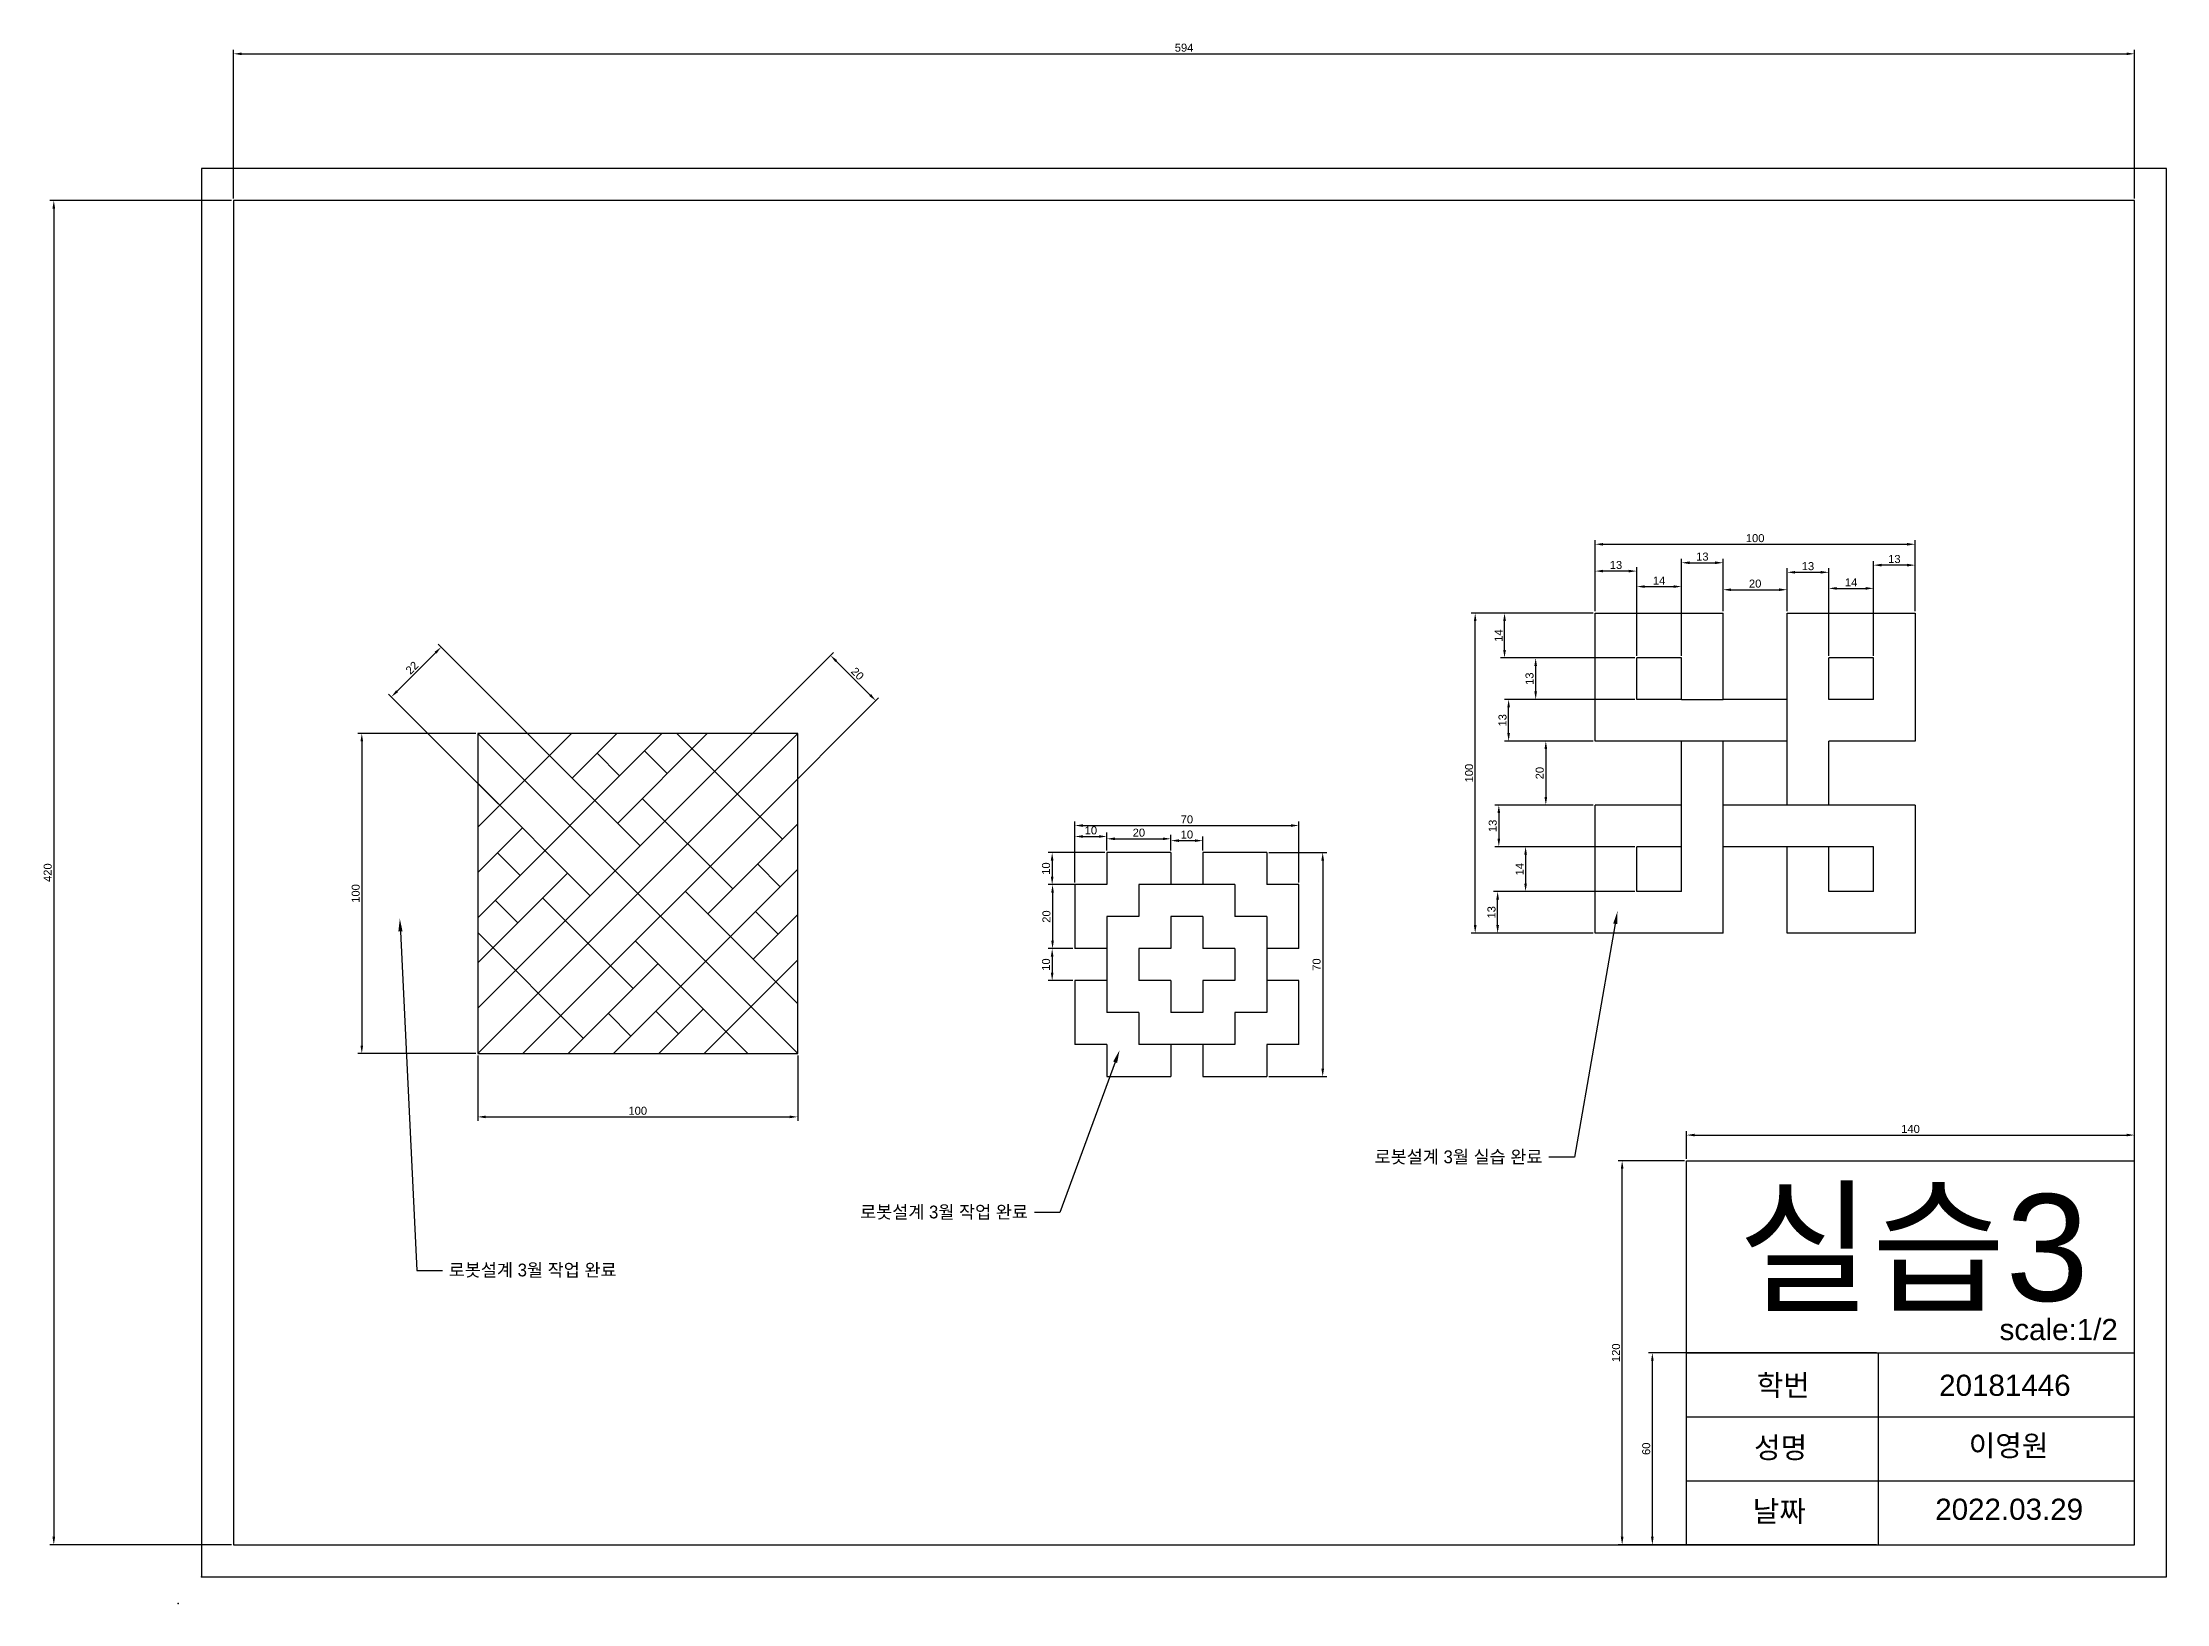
# Model space of a CAD drawing. Header units: millimetres. Extents: x -46 to 1889, y -5 to 483.
# Drawn here: x -46 to 618, y -5 to 483 of the extents above; entities that cross this region are included whole.
import ezdxf
from ezdxf import colors
from ezdxf.entities.mleader import LeaderData, LeaderLine
from ezdxf.math import Vec2, Vec3

# ---------------------------------------------------------------- set-up
doc = ezdxf.new("R2010")
doc.units = ezdxf.units.MM
doc.styles.get("Standard").update_dxf_attribs({"font": 'arial.ttf'})
doc.dimstyles.new('ISO-25', dxfattribs={"dimtxt": 2.5, "dimasz": 2.5, "dimexe": 1.25, "dimexo": 0.625, "dimtad": 1, "dimtxsty": 'Standard', "dimcen": 2.5, "dimadec": 0, "dimazin": 0, "dimtfac": 1, "dimtmove": 0, "dimatfit": 3, "dimfxl": 1, "dimarcsym": 0})

# ---------------------------------------------------------------- blocks, each defined once
blk = doc.blocks.new('*D1')
at = {"color": 0, "lineweight": -2, "transparency": 16777216}
for p, q in [((439.28, 305.41), (439.28, 327.54)), ((441.78, 326.29), (536.78, 326.29)), ((539.28, 305.41), (539.28, 327.54))]:
    blk.add_line(p, q, dxfattribs=at)
at = {"color": 0, "transparency": 16777216}
for points in [[(441.78, 326.7), (441.78, 325.87), (439.28, 326.29)], [(536.78, 326.7), (536.78, 325.87), (539.28, 326.29)]]:
    blk.add_solid(points, dxfattribs=at)
at = {"layer": 'Defpoints', "color": 0, "transparency": 16777216}
for p in [(539.28, 326.29), (439.28, 304.79), (539.28, 304.79)]:
    blk.add_point(p, dxfattribs=at)
at = {"color": 0, "transparency": 16777216, "insert": (489.28, 328.19), "char_height": 2.5, "attachment_point": 5}
blk.add_mtext('100', dxfattribs=at)
blk = doc.blocks.new('*D2')
at = {"color": 0, "lineweight": -2, "transparency": 16777216}
for p, q in [((479.28, 305.41), (479.28, 313.34)), ((481.78, 312.09), (496.78, 312.09)), ((499.28, 305.41), (499.28, 313.34))]:
    blk.add_line(p, q, dxfattribs=at)
at = {"color": 0, "transparency": 16777216}
for points in [[(481.78, 312.5), (481.78, 311.67), (479.28, 312.09)], [(496.78, 312.5), (496.78, 311.67), (499.28, 312.09)]]:
    blk.add_solid(points, dxfattribs=at)
at = {"layer": 'Defpoints', "color": 0, "transparency": 16777216}
for p in [(499.28, 312.09), (479.28, 304.79), (499.28, 304.79)]:
    blk.add_point(p, dxfattribs=at)
at = {"color": 0, "transparency": 16777216, "insert": (489.28, 313.99), "char_height": 2.5, "attachment_point": 5}
blk.add_mtext('20', dxfattribs=at)
blk = doc.blocks.new('*D3')
at = {"color": 0, "lineweight": -2, "transparency": 16777216}
for p, q in [((438.66, 304.79), (400.55, 304.79)), ((401.8, 207.29), (401.8, 302.29)), ((438.66, 204.79), (400.55, 204.79))]:
    blk.add_line(p, q, dxfattribs=at)
at = {"color": 0, "transparency": 16777216}
for points in [[(401.39, 302.29), (402.22, 302.29), (401.8, 304.79)], [(401.39, 207.29), (402.22, 207.29), (401.8, 204.79)]]:
    blk.add_solid(points, dxfattribs=at)
at = {"layer": 'Defpoints', "color": 0, "transparency": 16777216}
for p in [(401.8, 304.79), (439.28, 304.79), (439.28, 204.79)]:
    blk.add_point(p, dxfattribs=at)
at = {"color": 0, "transparency": 16777216, "insert": (399.9, 254.79), "char_height": 2.5, "attachment_point": 5, "rotation": 90}
blk.add_mtext('100', dxfattribs=at)
blk = doc.blocks.new('*D4')
at = {"color": 0, "lineweight": -2, "transparency": 16777216}
for p, q in [((438.66, 304.79), (409.72, 304.79)), ((410.97, 293.29), (410.97, 302.29)), ((451.66, 290.79), (409.72, 290.79))]:
    blk.add_line(p, q, dxfattribs=at)
at = {"color": 0, "transparency": 16777216}
for points in [[(410.56, 302.29), (411.39, 302.29), (410.97, 304.79)], [(410.56, 293.29), (411.39, 293.29), (410.97, 290.79)]]:
    blk.add_solid(points, dxfattribs=at)
at = {"layer": 'Defpoints', "color": 0, "transparency": 16777216}
for p in [(410.97, 304.79), (439.28, 304.79), (452.28, 290.79)]:
    blk.add_point(p, dxfattribs=at)
at = {"color": 0, "transparency": 16777216, "insert": (409.09, 297.79), "char_height": 2.5, "attachment_point": 5, "rotation": 90}
blk.add_mtext('14', dxfattribs=at)
blk = doc.blocks.new('*D5')
at = {"color": 0, "lineweight": -2, "transparency": 16777216}
for p, q in [((451.66, 290.79), (419.45, 290.79)), ((420.7, 280.29), (420.7, 288.29)), ((451.66, 277.79), (419.45, 277.79))]:
    blk.add_line(p, q, dxfattribs=at)
at = {"color": 0, "transparency": 16777216}
for points in [[(420.28, 288.29), (421.11, 288.29), (420.7, 290.79)], [(420.28, 280.29), (421.11, 280.29), (420.7, 277.79)]]:
    blk.add_solid(points, dxfattribs=at)
at = {"layer": 'Defpoints', "color": 0, "transparency": 16777216}
for p in [(420.7, 290.79), (452.28, 290.79), (452.28, 277.79)]:
    blk.add_point(p, dxfattribs=at)
at = {"color": 0, "transparency": 16777216, "insert": (418.79, 284.29), "char_height": 2.5, "attachment_point": 5, "rotation": 90}
blk.add_mtext('13', dxfattribs=at)
blk = doc.blocks.new('*D6')
at = {"color": 0, "lineweight": -2, "transparency": 16777216}
for p, q in [((451.66, 277.79), (411, 277.79)), ((412.25, 267.29), (412.25, 275.29)), ((438.66, 264.79), (411, 264.79))]:
    blk.add_line(p, q, dxfattribs=at)
at = {"color": 0, "transparency": 16777216}
for points in [[(411.83, 275.29), (412.66, 275.29), (412.25, 277.79)], [(411.83, 267.29), (412.66, 267.29), (412.25, 264.79)]]:
    blk.add_solid(points, dxfattribs=at)
at = {"layer": 'Defpoints', "color": 0, "transparency": 16777216}
for p in [(412.25, 277.79), (452.28, 277.79), (439.28, 264.79)]:
    blk.add_point(p, dxfattribs=at)
at = {"color": 0, "transparency": 16777216, "insert": (410.35, 271.29), "char_height": 2.5, "attachment_point": 5, "rotation": 90}
blk.add_mtext('13', dxfattribs=at)
blk = doc.blocks.new('*D7')
at = {"color": 0, "lineweight": -2, "transparency": 16777216}
for p, q in [((438.66, 264.79), (422.62, 264.79)), ((423.87, 262.29), (423.87, 247.29)), ((438.66, 244.79), (422.62, 244.79))]:
    blk.add_line(p, q, dxfattribs=at)
at = {"color": 0, "transparency": 16777216}
for points in [[(423.46, 262.29), (424.29, 262.29), (423.87, 264.79)], [(423.46, 247.29), (424.29, 247.29), (423.87, 244.79)]]:
    blk.add_solid(points, dxfattribs=at)
at = {"layer": 'Defpoints', "color": 0, "transparency": 16777216}
for p in [(439.28, 264.79), (423.87, 244.79), (439.28, 244.79)]:
    blk.add_point(p, dxfattribs=at)
at = {"color": 0, "transparency": 16777216, "insert": (421.97, 254.79), "char_height": 2.5, "attachment_point": 5, "rotation": 90}
blk.add_mtext('20', dxfattribs=at)
blk = doc.blocks.new('*D8')
at = {"color": 0, "lineweight": -2, "transparency": 16777216}
for p, q in [((438.66, 244.79), (407.94, 244.79)), ((409.19, 242.29), (409.19, 234.29)), ((451.66, 231.79), (407.94, 231.79))]:
    blk.add_line(p, q, dxfattribs=at)
at = {"color": 0, "transparency": 16777216}
for points in [[(408.77, 242.29), (409.6, 242.29), (409.19, 244.79)], [(408.77, 234.29), (409.6, 234.29), (409.19, 231.79)]]:
    blk.add_solid(points, dxfattribs=at)
at = {"layer": 'Defpoints', "color": 0, "transparency": 16777216}
for p in [(439.28, 244.79), (409.19, 231.79), (452.28, 231.79)]:
    blk.add_point(p, dxfattribs=at)
at = {"color": 0, "transparency": 16777216, "insert": (407.28, 238.29), "char_height": 2.5, "attachment_point": 5, "rotation": 90}
blk.add_mtext('13', dxfattribs=at)
blk = doc.blocks.new('*D9')
at = {"color": 0, "lineweight": -2, "transparency": 16777216}
for p, q in [((451.66, 231.79), (416.3, 231.79)), ((417.55, 229.29), (417.55, 220.29)), ((451.66, 217.79), (416.3, 217.79))]:
    blk.add_line(p, q, dxfattribs=at)
at = {"color": 0, "transparency": 16777216}
for points in [[(417.14, 229.29), (417.97, 229.29), (417.55, 231.79)], [(417.14, 220.29), (417.97, 220.29), (417.55, 217.79)]]:
    blk.add_solid(points, dxfattribs=at)
at = {"layer": 'Defpoints', "color": 0, "transparency": 16777216}
for p in [(452.28, 231.79), (417.55, 217.79), (452.28, 217.79)]:
    blk.add_point(p, dxfattribs=at)
at = {"color": 0, "transparency": 16777216, "insert": (415.67, 224.79), "char_height": 2.5, "attachment_point": 5, "rotation": 90}
blk.add_mtext('14', dxfattribs=at)
blk = doc.blocks.new('*D10')
at = {"color": 0, "lineweight": -2, "transparency": 16777216}
for p, q in [((438.66, 217.79), (407.56, 217.79)), ((408.81, 207.29), (408.81, 215.29)), ((438.66, 204.79), (407.56, 204.79))]:
    blk.add_line(p, q, dxfattribs=at)
at = {"color": 0, "transparency": 16777216}
for points in [[(408.4, 215.29), (409.23, 215.29), (408.81, 217.79)], [(408.4, 207.29), (409.23, 207.29), (408.81, 204.79)]]:
    blk.add_solid(points, dxfattribs=at)
at = {"layer": 'Defpoints', "color": 0, "transparency": 16777216}
for p in [(408.81, 217.79), (439.28, 217.79), (439.28, 204.79)]:
    blk.add_point(p, dxfattribs=at)
at = {"color": 0, "transparency": 16777216, "insert": (406.91, 211.29), "char_height": 2.5, "attachment_point": 5, "rotation": 90}
blk.add_mtext('13', dxfattribs=at)
blk = doc.blocks.new('*D11')
at = {"color": 0, "lineweight": -2, "transparency": 16777216}
for p, q in [((439.28, 305.41), (439.28, 319.16)), ((452.28, 291.41), (452.28, 319.16)), ((449.78, 317.91), (441.78, 317.91))]:
    blk.add_line(p, q, dxfattribs=at)
at = {"color": 0, "transparency": 16777216}
for points in [[(441.78, 318.32), (441.78, 317.49), (439.28, 317.91)], [(449.78, 318.32), (449.78, 317.49), (452.28, 317.91)]]:
    blk.add_solid(points, dxfattribs=at)
at = {"layer": 'Defpoints', "color": 0, "transparency": 16777216}
for p in [(439.28, 317.91), (439.28, 304.79), (452.28, 290.79)]:
    blk.add_point(p, dxfattribs=at)
at = {"color": 0, "transparency": 16777216, "insert": (445.78, 319.81), "char_height": 2.5, "attachment_point": 5}
blk.add_mtext('13', dxfattribs=at)
blk = doc.blocks.new('*D12')
at = {"color": 0, "lineweight": -2, "transparency": 16777216}
for p, q in [((452.28, 291.41), (452.28, 314.32)), ((454.78, 313.07), (463.78, 313.07)), ((466.28, 291.41), (466.28, 314.32))]:
    blk.add_line(p, q, dxfattribs=at)
at = {"color": 0, "transparency": 16777216}
for points in [[(454.78, 313.48), (454.78, 312.65), (452.28, 313.07)], [(463.78, 313.48), (463.78, 312.65), (466.28, 313.07)]]:
    blk.add_solid(points, dxfattribs=at)
at = {"layer": 'Defpoints', "color": 0, "transparency": 16777216}
for p in [(466.28, 313.07), (452.28, 290.79), (466.28, 290.79)]:
    blk.add_point(p, dxfattribs=at)
at = {"color": 0, "transparency": 16777216, "insert": (459.28, 314.95), "char_height": 2.5, "attachment_point": 5}
blk.add_mtext('14', dxfattribs=at)
blk = doc.blocks.new('*D13')
at = {"color": 0, "lineweight": -2, "transparency": 16777216}
for p, q in [((466.28, 291.41), (466.28, 321.76)), ((468.78, 320.51), (476.78, 320.51)), ((479.28, 305.41), (479.28, 321.76))]:
    blk.add_line(p, q, dxfattribs=at)
at = {"color": 0, "transparency": 16777216}
for points in [[(468.78, 320.93), (468.78, 320.1), (466.28, 320.51)], [(476.78, 320.93), (476.78, 320.1), (479.28, 320.51)]]:
    blk.add_solid(points, dxfattribs=at)
at = {"layer": 'Defpoints', "color": 0, "transparency": 16777216}
for p in [(479.28, 320.51), (479.28, 304.79), (466.28, 290.79)]:
    blk.add_point(p, dxfattribs=at)
at = {"color": 0, "transparency": 16777216, "insert": (472.78, 322.42), "char_height": 2.5, "attachment_point": 5}
blk.add_mtext('13', dxfattribs=at)
blk = doc.blocks.new('*D14')
at = {"color": 0, "lineweight": -2, "transparency": 16777216}
for p, q in [((499.28, 305.41), (499.28, 318.78)), ((512.28, 291.41), (512.28, 318.78)), ((501.78, 317.53), (509.78, 317.53))]:
    blk.add_line(p, q, dxfattribs=at)
at = {"color": 0, "transparency": 16777216}
for points in [[(501.78, 317.95), (501.78, 317.12), (499.28, 317.53)], [(509.78, 317.95), (509.78, 317.12), (512.28, 317.53)]]:
    blk.add_solid(points, dxfattribs=at)
at = {"layer": 'Defpoints', "color": 0, "transparency": 16777216}
for p in [(512.28, 317.53), (499.28, 304.79), (512.28, 290.79)]:
    blk.add_point(p, dxfattribs=at)
at = {"color": 0, "transparency": 16777216, "insert": (505.78, 319.44), "char_height": 2.5, "attachment_point": 5}
blk.add_mtext('13', dxfattribs=at)
blk = doc.blocks.new('*D15')
at = {"color": 0, "lineweight": -2, "transparency": 16777216}
for p, q in [((512.28, 291.41), (512.28, 313.76)), ((514.78, 312.51), (523.78, 312.51)), ((526.28, 291.41), (526.28, 313.76))]:
    blk.add_line(p, q, dxfattribs=at)
at = {"color": 0, "transparency": 16777216}
for points in [[(514.78, 312.93), (514.78, 312.09), (512.28, 312.51)], [(523.78, 312.93), (523.78, 312.09), (526.28, 312.51)]]:
    blk.add_solid(points, dxfattribs=at)
at = {"layer": 'Defpoints', "color": 0, "transparency": 16777216}
for p in [(526.28, 312.51), (512.28, 290.79), (526.28, 290.79)]:
    blk.add_point(p, dxfattribs=at)
at = {"color": 0, "transparency": 16777216, "insert": (519.28, 314.39), "char_height": 2.5, "attachment_point": 5}
blk.add_mtext('14', dxfattribs=at)
blk = doc.blocks.new('*D16')
at = {"color": 0, "lineweight": -2, "transparency": 16777216}
for p, q in [((526.28, 291.41), (526.28, 321.02)), ((536.78, 319.77), (528.78, 319.77)), ((539.28, 305.41), (539.28, 321.02))]:
    blk.add_line(p, q, dxfattribs=at)
at = {"color": 0, "transparency": 16777216}
for points in [[(528.78, 320.18), (528.78, 319.35), (526.28, 319.77)], [(536.78, 320.18), (536.78, 319.35), (539.28, 319.77)]]:
    blk.add_solid(points, dxfattribs=at)
at = {"layer": 'Defpoints', "color": 0, "transparency": 16777216}
for p in [(526.28, 319.77), (539.28, 304.79), (526.28, 290.79)]:
    blk.add_point(p, dxfattribs=at)
at = {"color": 0, "transparency": 16777216, "insert": (532.78, 321.67), "char_height": 2.5, "attachment_point": 5}
blk.add_mtext('13', dxfattribs=at)
blk = doc.blocks.new('*D17')
at = {"color": 0, "lineweight": -2, "transparency": 16777216}
for p, q in [((64.9, 280.37), (76.92, 292.39)), ((112.1, 260.75), (77.8, 295.05)), ((96.54, 245.2), (62.25, 279.49))]:
    blk.add_line(p, q, dxfattribs=at)
at = {"color": 0, "transparency": 16777216}
for points in [[(76.63, 292.69), (77.21, 292.1), (78.69, 294.16)], [(64.6, 280.67), (65.19, 280.08), (63.13, 278.61)]]:
    blk.add_solid(points, dxfattribs=at)
at = {"layer": 'Defpoints', "color": 0, "transparency": 16777216}
for p in [(78.69, 294.16), (112.54, 260.31), (96.98, 244.75)]:
    blk.add_point(p, dxfattribs=at)
at = {"color": 0, "transparency": 16777216, "insert": (69.58, 287.71), "char_height": 2.5, "attachment_point": 5, "rotation": 45}
blk.add_mtext('22', dxfattribs=at)
blk = doc.blocks.new('*D18')
at = {"color": 0, "lineweight": -2, "transparency": 16777216}
for p, q in [((89.49, 267.18), (52.64, 267.18)), ((53.89, 264.68), (53.89, 169.68)), ((89.49, 167.18), (52.64, 167.18))]:
    blk.add_line(p, q, dxfattribs=at)
at = {"color": 0, "transparency": 16777216}
for points in [[(53.48, 264.68), (54.31, 264.68), (53.89, 267.18)], [(53.48, 169.68), (54.31, 169.68), (53.89, 167.18)]]:
    blk.add_solid(points, dxfattribs=at)
at = {"layer": 'Defpoints', "color": 0, "transparency": 16777216}
for p in [(90.12, 267.18), (53.89, 167.18), (90.12, 167.18)]:
    blk.add_point(p, dxfattribs=at)
at = {"color": 0, "transparency": 16777216, "insert": (51.99, 217.18), "char_height": 2.5, "attachment_point": 5, "rotation": 90}
blk.add_mtext('100', dxfattribs=at)
blk = doc.blocks.new('*D19')
at = {"color": 0, "lineweight": -2, "transparency": 16777216}
for p, q in [((164.6, 255.8), (201.25, 292.45)), ((202.13, 289.8), (212.74, 279.19)), ((178.74, 241.66), (215.39, 278.31))]:
    blk.add_line(p, q, dxfattribs=at)
at = {"color": 0, "transparency": 16777216}
for points in [[(202.42, 290.09), (201.83, 289.5), (200.36, 291.57)], [(213.03, 279.49), (212.44, 278.9), (214.5, 277.42)]]:
    blk.add_solid(points, dxfattribs=at)
at = {"layer": 'Defpoints', "color": 0, "transparency": 16777216}
for p in [(214.5, 277.42), (164.16, 255.36), (178.3, 241.22)]:
    blk.add_point(p, dxfattribs=at)
at = {"color": 0, "transparency": 16777216, "insert": (208.78, 285.84), "char_height": 2.5, "attachment_point": 5, "rotation": 315}
blk.add_mtext('20', dxfattribs=at)
blk = doc.blocks.new('*D20')
at = {"color": 0, "lineweight": -2, "transparency": 16777216}
for p, q in [((90.12, 166.55), (90.12, 146.13)), ((190.12, 166.55), (190.12, 146.13)), ((92.62, 147.38), (187.62, 147.38))]:
    blk.add_line(p, q, dxfattribs=at)
at = {"color": 0, "transparency": 16777216}
for points in [[(92.62, 147.79), (92.62, 146.96), (90.12, 147.38)], [(187.62, 147.79), (187.62, 146.96), (190.12, 147.38)]]:
    blk.add_solid(points, dxfattribs=at)
at = {"layer": 'Defpoints', "color": 0, "transparency": 16777216}
for p in [(90.12, 167.18), (190.12, 167.18), (190.12, 147.38)]:
    blk.add_point(p, dxfattribs=at)
at = {"color": 0, "transparency": 16777216, "insert": (140.12, 149.28), "char_height": 2.5, "attachment_point": 5}
blk.add_mtext('100', dxfattribs=at)
blk = doc.blocks.new('*D21')
at = {"color": 0, "lineweight": -2, "transparency": 16777216}
for p, q in [((276.71, 220.58), (276.71, 239.66)), ((346.71, 220.58), (346.71, 239.66)), ((279.21, 238.41), (344.21, 238.41))]:
    blk.add_line(p, q, dxfattribs=at)
at = {"color": 0, "transparency": 16777216}
for points in [[(279.21, 238.82), (279.21, 237.99), (276.71, 238.41)], [(344.21, 238.82), (344.21, 237.99), (346.71, 238.41)]]:
    blk.add_solid(points, dxfattribs=at)
at = {"layer": 'Defpoints', "color": 0, "transparency": 16777216}
for p in [(346.71, 238.41), (276.71, 219.96), (346.71, 219.96)]:
    blk.add_point(p, dxfattribs=at)
at = {"color": 0, "transparency": 16777216, "insert": (311.71, 240.31), "char_height": 2.5, "attachment_point": 5}
blk.add_mtext('70', dxfattribs=at)
blk = doc.blocks.new('*D22')
at = {"color": 0, "lineweight": -2, "transparency": 16777216}
for p, q in [((306.71, 230.58), (306.71, 234.94)), ((309.21, 233.69), (314.21, 233.69)), ((316.71, 230.58), (316.71, 234.94))]:
    blk.add_line(p, q, dxfattribs=at)
at = {"color": 0, "transparency": 16777216}
for points in [[(309.21, 234.11), (309.21, 233.27), (306.71, 233.69)], [(314.21, 234.11), (314.21, 233.27), (316.71, 233.69)]]:
    blk.add_solid(points, dxfattribs=at)
at = {"layer": 'Defpoints', "color": 0, "transparency": 16777216}
for p in [(316.71, 233.69), (306.71, 229.96), (316.71, 229.96)]:
    blk.add_point(p, dxfattribs=at)
at = {"color": 0, "transparency": 16777216, "insert": (311.71, 235.59), "char_height": 2.5, "attachment_point": 5}
blk.add_mtext('10', dxfattribs=at)
blk = doc.blocks.new('*D23')
at = {"color": 0, "lineweight": -2, "transparency": 16777216}
for p, q in [((276.71, 220.58), (276.71, 236.24)), ((279.21, 234.99), (284.21, 234.99)), ((286.71, 230.58), (286.71, 236.24))]:
    blk.add_line(p, q, dxfattribs=at)
at = {"color": 0, "transparency": 16777216}
for points in [[(279.21, 235.4), (279.21, 234.57), (276.71, 234.99)], [(284.21, 235.4), (284.21, 234.57), (286.71, 234.99)]]:
    blk.add_solid(points, dxfattribs=at)
at = {"layer": 'Defpoints', "color": 0, "transparency": 16777216}
for p in [(286.71, 234.99), (286.71, 229.96), (276.71, 219.96)]:
    blk.add_point(p, dxfattribs=at)
at = {"color": 0, "transparency": 16777216, "insert": (281.71, 236.89), "char_height": 2.5, "attachment_point": 5}
blk.add_mtext('10', dxfattribs=at)
blk = doc.blocks.new('*D24')
at = {"color": 0, "lineweight": -2, "transparency": 16777216}
for p, q in [((286.71, 230.58), (286.71, 235.52)), ((289.21, 234.27), (304.21, 234.27)), ((306.71, 230.58), (306.71, 235.52))]:
    blk.add_line(p, q, dxfattribs=at)
at = {"color": 0, "transparency": 16777216}
for points in [[(289.21, 234.68), (289.21, 233.85), (286.71, 234.27)], [(304.21, 234.68), (304.21, 233.85), (306.71, 234.27)]]:
    blk.add_solid(points, dxfattribs=at)
at = {"layer": 'Defpoints', "color": 0, "transparency": 16777216}
for p in [(306.71, 234.27), (286.71, 229.96), (306.71, 229.96)]:
    blk.add_point(p, dxfattribs=at)
at = {"color": 0, "transparency": 16777216, "insert": (296.71, 236.17), "char_height": 2.5, "attachment_point": 5}
blk.add_mtext('20', dxfattribs=at)
blk = doc.blocks.new('*D25')
at = {"color": 0, "lineweight": -2, "transparency": 16777216}
for p, q in [((337.34, 229.96), (355.4, 229.96)), ((354.15, 227.46), (354.15, 162.46)), ((337.34, 159.96), (355.4, 159.96))]:
    blk.add_line(p, q, dxfattribs=at)
at = {"color": 0, "transparency": 16777216}
for points in [[(353.73, 227.46), (354.57, 227.46), (354.15, 229.96)], [(353.73, 162.46), (354.57, 162.46), (354.15, 159.96)]]:
    blk.add_solid(points, dxfattribs=at)
at = {"layer": 'Defpoints', "color": 0, "transparency": 16777216}
for p in [(336.71, 229.96), (336.71, 159.96), (354.15, 159.96)]:
    blk.add_point(p, dxfattribs=at)
at = {"color": 0, "transparency": 16777216, "insert": (352.25, 194.96), "char_height": 2.5, "attachment_point": 5, "rotation": 90}
blk.add_mtext('70', dxfattribs=at)
blk = doc.blocks.new('*D26')
at = {"color": 0, "lineweight": -2, "transparency": 16777216}
for p, q in [((286.09, 229.96), (268.36, 229.96)), ((269.61, 227.46), (269.61, 222.46)), ((286.09, 219.96), (268.36, 219.96))]:
    blk.add_line(p, q, dxfattribs=at)
at = {"color": 0, "transparency": 16777216}
for points in [[(269.19, 227.46), (270.03, 227.46), (269.61, 229.96)], [(269.19, 222.46), (270.03, 222.46), (269.61, 219.96)]]:
    blk.add_solid(points, dxfattribs=at)
at = {"layer": 'Defpoints', "color": 0, "transparency": 16777216}
for p in [(286.71, 229.96), (269.61, 219.96), (286.71, 219.96)]:
    blk.add_point(p, dxfattribs=at)
at = {"color": 0, "transparency": 16777216, "insert": (267.71, 224.96), "char_height": 2.5, "attachment_point": 5, "rotation": 90}
blk.add_mtext('10', dxfattribs=at)
blk = doc.blocks.new('*D27')
at = {"color": 0, "lineweight": -2, "transparency": 16777216}
for p, q in [((276.09, 219.96), (268.48, 219.96)), ((269.73, 217.46), (269.73, 202.46)), ((276.09, 199.96), (268.48, 199.96))]:
    blk.add_line(p, q, dxfattribs=at)
at = {"color": 0, "transparency": 16777216}
for points in [[(269.32, 217.46), (270.15, 217.46), (269.73, 219.96)], [(269.32, 202.46), (270.15, 202.46), (269.73, 199.96)]]:
    blk.add_solid(points, dxfattribs=at)
at = {"layer": 'Defpoints', "color": 0, "transparency": 16777216}
for p in [(276.71, 219.96), (269.73, 199.96), (276.71, 199.96)]:
    blk.add_point(p, dxfattribs=at)
at = {"color": 0, "transparency": 16777216, "insert": (267.83, 209.96), "char_height": 2.5, "attachment_point": 5, "rotation": 90}
blk.add_mtext('20', dxfattribs=at)
blk = doc.blocks.new('*D28')
at = {"color": 0, "lineweight": -2, "transparency": 16777216}
for p, q in [((276.09, 199.96), (268.36, 199.96)), ((269.61, 197.46), (269.61, 192.46)), ((276.09, 189.96), (268.36, 189.96))]:
    blk.add_line(p, q, dxfattribs=at)
at = {"color": 0, "transparency": 16777216}
for points in [[(269.19, 197.46), (270.03, 197.46), (269.61, 199.96)], [(269.19, 192.46), (270.03, 192.46), (269.61, 189.96)]]:
    blk.add_solid(points, dxfattribs=at)
at = {"layer": 'Defpoints', "color": 0, "transparency": 16777216}
for p in [(276.71, 199.96), (269.61, 189.96), (276.71, 189.96)]:
    blk.add_point(p, dxfattribs=at)
at = {"color": 0, "transparency": 16777216, "insert": (267.71, 194.96), "char_height": 2.5, "attachment_point": 5, "rotation": 90}
blk.add_mtext('10', dxfattribs=at)
blk = doc.blocks.new('*D50')
at = {"color": 0, "lineweight": -2, "transparency": 16777216}
for p, q in [((13.83, 434.3), (13.83, 480.78)), ((16.33, 479.53), (605.33, 479.53)), ((607.83, 434.3), (607.83, 480.78))]:
    blk.add_line(p, q, dxfattribs=at)
at = {"color": 0, "transparency": 16777216}
for points in [[(16.33, 479.94), (16.33, 479.11), (13.83, 479.53)], [(605.33, 479.94), (605.33, 479.11), (607.83, 479.53)]]:
    blk.add_solid(points, dxfattribs=at)
at = {"layer": 'Defpoints', "color": 0, "transparency": 16777216}
for p in [(607.83, 479.53), (13.83, 433.68), (607.83, 433.68)]:
    blk.add_point(p, dxfattribs=at)
at = {"color": 0, "transparency": 16777216, "insert": (310.83, 481.43), "char_height": 2.5, "attachment_point": 5}
blk.add_mtext('594', dxfattribs=at)
blk = doc.blocks.new('*D51')
at = {"color": 0, "lineweight": -2, "transparency": 16777216}
for p, q in [((13.2, 433.68), (-43.6, 433.68)), ((-42.35, 431.18), (-42.35, 16.18)), ((13.2, 13.68), (-43.6, 13.68))]:
    blk.add_line(p, q, dxfattribs=at)
at = {"color": 0, "transparency": 16777216}
for points in [[(-42.77, 431.18), (-41.94, 431.18), (-42.35, 433.68)], [(-42.77, 16.18), (-41.94, 16.18), (-42.35, 13.68)]]:
    blk.add_solid(points, dxfattribs=at)
at = {"layer": 'Defpoints', "color": 0, "transparency": 16777216}
for p in [(13.83, 433.68), (-42.35, 13.68), (13.83, 13.68)]:
    blk.add_point(p, dxfattribs=at)
at = {"color": 0, "transparency": 16777216, "insert": (-44.25, 223.68), "char_height": 2.5, "attachment_point": 5, "rotation": 90}
blk.add_mtext('420', dxfattribs=at)
blk = doc.blocks.new('*D52')
at = {"color": 0, "lineweight": -2, "transparency": 16777216}
for p, q in [((467.83, 134.3), (467.83, 142.95)), ((470.33, 141.7), (605.33, 141.7)), ((607.83, 134.3), (607.83, 142.95))]:
    blk.add_line(p, q, dxfattribs=at)
at = {"color": 0, "transparency": 16777216}
for points in [[(470.33, 142.12), (470.33, 141.29), (467.83, 141.7)], [(605.33, 142.12), (605.33, 141.29), (607.83, 141.7)]]:
    blk.add_solid(points, dxfattribs=at)
at = {"layer": 'Defpoints', "color": 0, "transparency": 16777216}
for p in [(607.83, 141.7), (467.83, 133.68), (607.83, 133.68)]:
    blk.add_point(p, dxfattribs=at)
at = {"color": 0, "transparency": 16777216, "insert": (537.83, 143.6), "char_height": 2.5, "attachment_point": 5}
blk.add_mtext('140', dxfattribs=at)
blk = doc.blocks.new('*D53')
at = {"color": 0, "lineweight": -2, "transparency": 16777216}
for p, q in [((467.2, 133.68), (446.47, 133.68)), ((447.72, 16.18), (447.72, 131.18)), ((467.2, 13.68), (446.47, 13.68))]:
    blk.add_line(p, q, dxfattribs=at)
at = {"color": 0, "transparency": 16777216}
for points in [[(447.3, 131.18), (448.14, 131.18), (447.72, 133.68)], [(447.3, 16.18), (448.14, 16.18), (447.72, 13.68)]]:
    blk.add_solid(points, dxfattribs=at)
at = {"layer": 'Defpoints', "color": 0, "transparency": 16777216}
for p in [(447.72, 133.68), (467.83, 133.68), (467.83, 13.68)]:
    blk.add_point(p, dxfattribs=at)
at = {"color": 0, "transparency": 16777216, "insert": (445.82, 73.68), "char_height": 2.5, "attachment_point": 5, "rotation": 90}
blk.add_mtext('120', dxfattribs=at)
blk = doc.blocks.new('*D54')
at = {"color": 0, "lineweight": -2, "transparency": 16777216}
for p, q in [((527.2, 73.68), (455.91, 73.68)), ((457.16, 16.18), (457.16, 71.18)), ((527.2, 13.68), (455.91, 13.68))]:
    blk.add_line(p, q, dxfattribs=at)
at = {"color": 0, "transparency": 16777216}
for points in [[(456.74, 71.18), (457.57, 71.18), (457.16, 73.68)], [(456.74, 16.18), (457.57, 16.18), (457.16, 13.68)]]:
    blk.add_solid(points, dxfattribs=at)
at = {"layer": 'Defpoints', "color": 0, "transparency": 16777216}
for p in [(457.16, 73.68), (527.83, 73.68), (527.83, 13.68)]:
    blk.add_point(p, dxfattribs=at)
at = {"color": 0, "transparency": 16777216, "insert": (455.25, 43.68), "char_height": 2.5, "attachment_point": 5, "rotation": 90}
blk.add_mtext('60', dxfattribs=at)

msp = doc.modelspace()

# ---------------------------------------------------------------- linework, layer by layer
for p, q in [((3.826, 443.678), (3.826, 3.678)), ((617.826, 443.678), (3.826, 443.678)), ((617.826, 3.678), (617.826, 443.678)), ((607.826, 433.678), (13.826, 433.678)), ((13.826, 433.678), (13.826, 13.678)), ((607.826, 13.678), (607.826, 433.678)), ((439.282, 304.788), (479.282, 304.788)), ((439.282, 264.788), (439.282, 304.788)), ((479.282, 277.788), (479.282, 304.788)), ((499.282, 244.788), (499.282, 304.788)), ((499.282, 304.788), (539.282, 304.788)), ((539.282, 304.788), (539.282, 264.788)), ((452.282, 277.788), (452.282, 290.788)), ((466.282, 290.788), (452.282, 290.788)), ((466.282, 277.788), (466.282, 290.788)), ((526.282, 290.788), (512.282, 290.788)), ((512.282, 277.788), (512.282, 290.788)), ((526.282, 277.788), (526.282, 290.788)), ((466.282, 277.788), (452.282, 277.788)), ((466.282, 277.788), (479.282, 277.788)), ((499.282, 277.788), (479.282, 277.788)), ((526.282, 277.788), (512.282, 277.788)), ((90.115, 267.178), (90.115, 167.178)), ((190.115, 267.178), (90.115, 267.178)), ((190.115, 267.178), (90.115, 167.178)), ((90.115, 267.178), (190.115, 167.178)), ((175.973, 267.178), (90.115, 181.32)), ((147.689, 267.178), (90.115, 209.604)), ((119.405, 267.178), (90.115, 237.888)), ((105.672, 267.178), (140.822, 232.027)), ((133.547, 267.178), (119.609, 253.24)), ((161.831, 267.178), (133.751, 239.098)), ((152.341, 267.178), (185.37, 234.148)), ((190.115, 167.178), (190.115, 267.178)), ((127.387, 261.018), (134.458, 253.947)), ((142.237, 261.725), (149.308, 254.654)), ((499.282, 264.788), (439.282, 264.788)), ((466.282, 217.788), (466.282, 264.788)), ((479.282, 204.788), (479.282, 264.788)), ((539.282, 264.788), (512.282, 264.788)), ((512.282, 244.788), (512.282, 264.788)), ((190.115, 253.036), (104.257, 167.178)), ((190.115, 253.036), (104.257, 167.178)), ((190.115, 253.036), (104.257, 167.178)), ((190.115, 253.036), (104.257, 167.178)), ((90.115, 251.621), (125.266, 216.471)), ((141.53, 246.876), (169.814, 218.592)), ((439.282, 204.788), (439.282, 244.788)), ((466.282, 244.788), (439.282, 244.788)), ((539.282, 244.788), (479.282, 244.788)), ((539.282, 244.788), (539.282, 204.788)), ((104.053, 237.684), (90.115, 223.746)), ((190.115, 238.893), (162.036, 210.814)), ((96.275, 229.906), (103.346, 222.835)), ((177.592, 226.37), (184.663, 219.299)), ((286.711, 229.959), (286.711, 219.959)), ((306.711, 229.959), (286.711, 229.959)), ((306.711, 229.959), (306.711, 219.959)), ((336.711, 229.959), (316.711, 229.959)), ((316.711, 229.959), (316.711, 219.959)), ((336.711, 229.959), (336.711, 219.959)), ((452.282, 217.788), (452.282, 231.788)), ((466.282, 231.788), (452.282, 231.788)), ((526.282, 231.788), (479.282, 231.788)), ((499.282, 204.788), (499.282, 231.788)), ((512.282, 217.788), (512.282, 231.788)), ((526.282, 217.788), (526.282, 231.788)), ((118.195, 223.542), (90.115, 195.462)), ((190.115, 224.751), (132.542, 167.178)), ((276.711, 219.959), (276.711, 199.959)), ((286.711, 219.959), (276.711, 219.959)), ((296.711, 219.959), (296.711, 209.959)), ((326.711, 219.959), (296.711, 219.959)), ((326.711, 219.959), (326.711, 209.959)), ((346.711, 219.959), (336.711, 219.959)), ((346.711, 199.959), (346.711, 219.959)), ((95.568, 215.056), (102.639, 207.985)), ((110.417, 215.764), (138.701, 187.479)), ((154.965, 217.885), (190.115, 182.734)), ((466.282, 217.788), (452.282, 217.788)), ((526.282, 217.788), (512.282, 217.788)), ((190.115, 210.609), (176.178, 196.672)), ((176.885, 211.521), (183.956, 204.45)), ((296.711, 209.959), (286.711, 209.959)), ((286.711, 209.959), (286.711, 179.959)), ((306.711, 209.959), (306.711, 199.959)), ((316.711, 209.959), (306.711, 209.959)), ((316.711, 209.959), (316.711, 199.959)), ((336.711, 209.959), (326.711, 209.959)), ((336.711, 209.959), (336.711, 179.959)), ((90.115, 204.952), (123.145, 171.923)), ((139.408, 202.328), (174.559, 167.178)), ((286.711, 199.959), (276.711, 199.959)), ((306.711, 199.959), (296.711, 199.959)), ((296.711, 199.959), (296.711, 189.959)), ((326.711, 199.959), (316.711, 199.959)), ((326.711, 199.959), (326.711, 189.959)), ((346.711, 199.959), (336.711, 199.959)), ((479.282, 204.788), (439.282, 204.788)), ((539.282, 204.788), (499.282, 204.788)), ((146.479, 195.257), (118.4, 167.178)), ((190.115, 196.467), (160.826, 167.178)), ((286.711, 189.959), (276.711, 189.959)), ((276.711, 189.959), (276.711, 169.959)), ((306.711, 189.959), (296.711, 189.959)), ((306.711, 189.959), (306.711, 179.959)), ((316.711, 189.959), (316.711, 179.959)), ((326.711, 189.959), (316.711, 189.959)), ((346.711, 189.959), (336.711, 189.959)), ((346.711, 169.959), (346.711, 189.959)), ((130.923, 179.701), (137.994, 172.63)), ((145.772, 180.408), (152.843, 173.337)), ((160.621, 181.115), (146.684, 167.178)), ((296.711, 179.959), (286.711, 179.959)), ((296.711, 179.959), (296.711, 169.959)), ((316.711, 179.959), (306.711, 179.959)), ((336.711, 179.959), (326.711, 179.959)), ((326.711, 179.959), (326.711, 169.959)), ((90.115, 167.178), (190.115, 167.178)), ((286.711, 169.959), (276.711, 169.959)), ((286.711, 169.959), (286.711, 159.959)), ((326.711, 169.959), (296.711, 169.959)), ((306.711, 169.959), (306.711, 159.959)), ((316.711, 169.959), (316.711, 159.959)), ((346.711, 169.959), (336.711, 169.959)), ((336.711, 169.959), (336.711, 159.959)), ((286.711, 159.959), (306.711, 159.959)), ((316.711, 159.959), (336.711, 159.959)), ((467.826, 133.678), (607.826, 133.678)), ((467.826, 13.678), (467.826, 133.678)), ((467.826, 73.678), (607.826, 73.678)), ((527.826, 13.678), (527.826, 73.678)), ((467.826, 53.678), (607.826, 53.678)), ((467.826, 33.678), (607.826, 33.678)), ((13.826, 13.678), (607.826, 13.678)), ((3.826, 3.678), (617.826, 3.678))]:
    msp.add_line(p, q)
for p in [(3.826, 3.678), (-3.507, -4.662), (-3.507, -4.662)]:
    msp.add_point(p)

# ---------------------------------------------------------------- texts
for s, height, p in [('실습3', 33.3773, (483.821, 89.873)), ('scale:1/2', 6.6082, (565.661, 77.642)), ('학번', 6.6082, (489.769, 60.22)), ('20181446', 6.6082, (546.791, 60.22)), ('성명', 6.6082, (488.948, 40.748)), ('이영원', 6.6082, (556.021, 41.363)), ('날짜', 6.6082, (488.538, 20.866)), ('2022.03.29', 6.6082, (545.56, 21.481))]:
    msp.add_text(s, height=height).set_placement(p)

# ---------------------------------------------------------------- dimensions: what is measured, and where the dimension line sits
for base, p1, p2, picture, middle in [((607.826, 479.525), (13.826, 433.678), (607.826, 433.678), '*D50', (310.826, 481.427)), ((539.282, 326.288), (439.282, 304.788), (539.282, 304.788), '*D1', (489.282, 328.189)), ((439.282, 317.907), (452.282, 290.788), (439.282, 304.788), '*D11', (445.782, 319.809)), ((479.282, 320.513), (466.282, 290.788), (479.282, 304.788), '*D13', (472.782, 322.415)), ((512.282, 317.534), (499.282, 304.788), (512.282, 290.788), '*D14', (505.782, 319.437)), ((526.282, 319.768), (539.282, 304.788), (526.282, 290.788), '*D16', (532.782, 321.67)), ((466.282, 313.067), (452.282, 290.788), (466.282, 290.788), '*D12', (459.282, 314.947)), ((499.282, 312.087), (479.282, 304.788), (499.282, 304.788), '*D2', (489.282, 313.988)), ((526.282, 312.509), (512.282, 290.788), (526.282, 290.788), '*D15', (519.282, 314.389)), ((346.711, 238.407), (276.711, 219.959), (346.711, 219.959), '*D21', (311.711, 240.308)), ((286.711, 234.985), (276.711, 219.959), (286.711, 229.959), '*D23', (281.711, 236.887)), ((306.711, 234.266), (286.711, 229.959), (306.711, 229.959), '*D24', (296.711, 236.168)), ((316.711, 233.691), (306.711, 229.959), (316.711, 229.959), '*D22', (311.711, 235.592)), ((190.115, 147.378), (90.115, 167.178), (190.115, 167.178), '*D20', (140.115, 149.279)), ((607.826, 141.702), (467.826, 133.678), (607.826, 133.678), '*D52', (537.826, 143.604))]:
    dim = msp.add_linear_dim(base=base, p1=p1, p2=p2, dimstyle='ISO-25')
    dim.commit()
    dim.dimension.update_dxf_attribs({"geometry": picture, "text_midpoint": middle})
for base, p1, p2, picture, middle in [((-42.353, 13.678), (13.826, 433.678), (13.826, 13.678), '*D51', (-44.255, 223.678)), ((401.802, 304.788), (439.282, 204.788), (439.282, 304.788), '*D3', (399.901, 254.788)), ((410.975, 304.788), (452.282, 290.788), (439.282, 304.788), '*D4', (409.095, 297.788)), ((420.697, 290.788), (452.282, 277.788), (452.282, 290.788), '*D5', (418.795, 284.288)), ((412.248, 277.788), (439.282, 264.788), (452.282, 277.788), '*D6', (410.346, 271.288)), ((53.892, 167.178), (90.115, 267.178), (90.115, 167.178), '*D18', (51.991, 217.178)), ((423.874, 244.788), (439.282, 264.788), (439.282, 244.788), '*D7', (421.973, 254.788)), ((409.185, 231.788), (439.282, 244.788), (452.282, 231.788), '*D8', (407.283, 238.288)), ((269.611, 219.959), (286.711, 229.959), (286.711, 219.959), '*D26', (267.709, 224.959)), ((354.15, 159.959), (336.711, 229.959), (336.711, 159.959), '*D25', (352.248, 194.959)), ((417.552, 217.788), (452.282, 231.788), (452.282, 217.788), '*D9', (415.672, 224.788)), ((269.733, 199.959), (276.711, 219.959), (276.711, 199.959), '*D27', (267.832, 209.959)), ((408.813, 217.788), (439.282, 204.788), (439.282, 217.788), '*D10', (406.911, 211.288)), ((269.611, 189.959), (276.711, 199.959), (276.711, 189.959), '*D28', (267.709, 194.959)), ((447.72, 133.678), (467.826, 13.678), (467.826, 133.678), '*D53', (445.819, 73.678)), ((457.155, 73.678), (527.826, 13.678), (527.826, 73.678), '*D54', (455.254, 43.678))]:
    dim = msp.add_linear_dim(base=base, p1=p1, p2=p2, angle=90, dimstyle='ISO-25')
    dim.commit()
    dim.dimension.update_dxf_attribs({"geometry": picture, "text_midpoint": middle})
for p1, p2, distance, picture, middle in [((96.982, 244.755), (112.538, 260.311), 47.871, '*D17', (69.58, 287.713)), ((164.157, 255.361), (178.299, 241.219), 51.201, '*D19', (208.777, 285.839))]:
    dim = msp.add_aligned_dim(p1=p1, p2=p2, distance=distance, dimstyle='ISO-25')
    dim.commit()
    dim.dimension.update_dxf_attribs({"geometry": picture, "text_midpoint": middle})

# ---------------------------------------------------------------- leaders
ml = msp.add_multileader_mtext('Standard')
ml.set_content('{\\fGulim|b0|i0|c129|p50;로봇설계 3월 작업 완료}', color=256)
ml.set_leader_properties()
ml.build(insert=Vec2(0, 0))
ctx = ml.context
ctx.base_point, ctx.plane_origin = Vec3(79.052, 99.395), Vec3(65.771, 209.325)
notes = []
notes.append((ctx, [(0, (1, 1, 0), (71.052, 99.395), (1, 0), 8, [(0, [(65.771, 209.325)], 0, [])])]))
ctx.mtext.insert, ctx.mtext.flow_direction = Vec3(81.052, 101.539), 5
ml = msp.add_multileader_mtext('Standard')
ml.set_content('{\\fGulim|b0|i0|c129|p50;로봇설계 3월 실습 완료}', color=256)
ml.set_leader_properties()
ml.build(insert=Vec2(0, 0))
ctx = ml.context
ctx.base_point, ctx.plane_origin = Vec3(364.147, 134.754), Vec3(446.274, 211.642)
ctx.text_align_type = 2
notes.append((ctx, [(0, (1, 1, 0), (432.819, 134.754), (-1, 0), 8, [(0, [(446.274, 211.642)], 0, [])])]))
ctx.mtext.insert, ctx.mtext.alignment, ctx.mtext.flow_direction = Vec3(422.819, 136.898), 3, 5
ml = msp.add_multileader_mtext('Standard')
ml.set_content('{\\fGulim|b0|i0|c129|p50;로봇설계 3월 작업 완료}', color=256)
ml.set_leader_properties()
ml.build(insert=Vec2(0, 0))
ctx = ml.context
ctx.base_point, ctx.plane_origin = Vec3(203.369, 117.519), Vec3(290.671, 168.201)
ctx.text_align_type = 2
notes.append((ctx, [(0, (1, 1, 0), (272.04, 117.519), (-1, 0), 8, [(0, [(290.671, 168.201)], 0, [])])]))
ctx.mtext.insert, ctx.mtext.alignment, ctx.mtext.flow_direction = Vec3(262.04, 119.663), 3, 5
for ctx, leaders in notes:
    for number, flags, end, landing, length, lines in leaders:
        leader = LeaderData()
        leader.index, (leader.has_last_leader_line, leader.has_dogleg_vector, leader.attachment_direction) = number, flags
        leader.last_leader_point, leader.dogleg_vector, leader.dogleg_length = Vec3(end), Vec3(landing), length
        for number, points, colour, breaks in lines:
            line = LeaderLine()
            line.index, line.vertices, line.color, line.breaks = number, Vec3.list(points), colors.encode_raw_color(colour), breaks
            leader.lines.append(line)
        ctx.leaders.append(leader)

doc.saveas('drawing.dxf')
